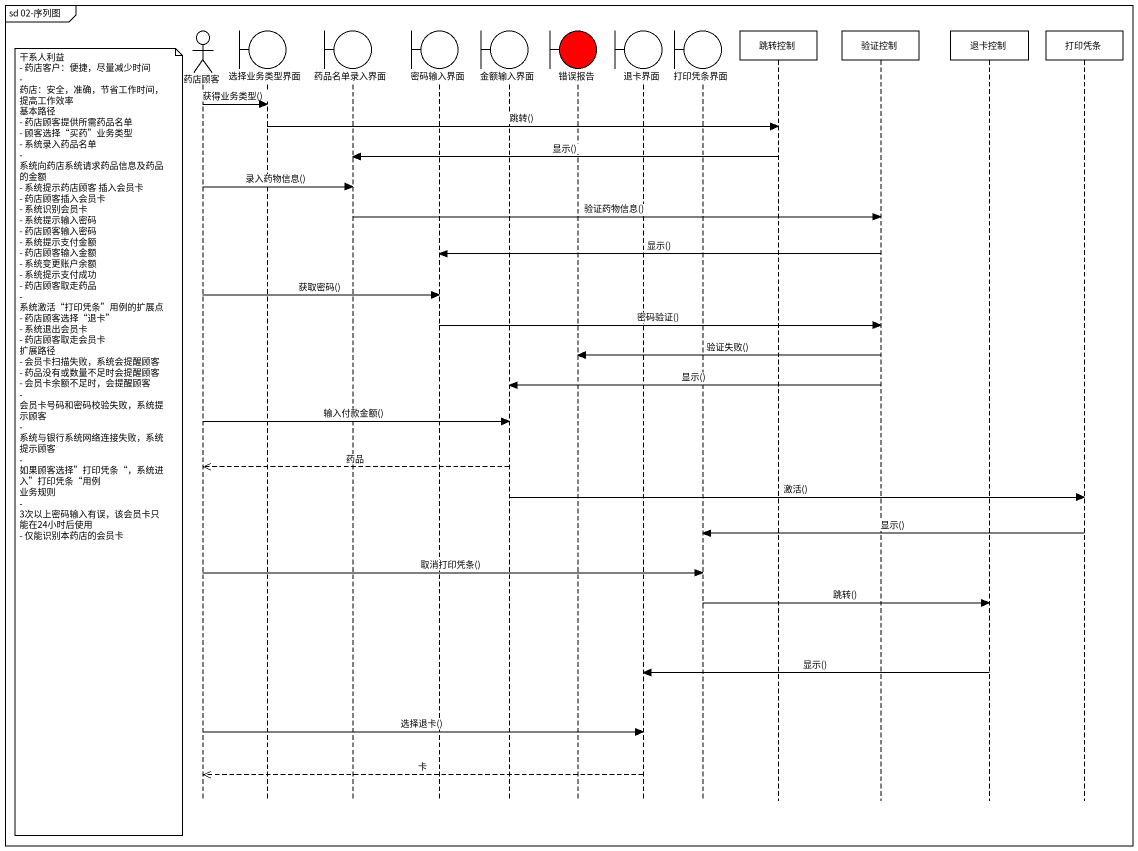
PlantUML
@startuml
mainframe sd 02-序列图
hide footbox
actor 药店顾客
boundary 选择业务类型界面
boundary 药品名单录入界面
boundary 密码输入界面
boundary 金额输入界面
boundary 错误报告 #FF0000
boundary 退卡界面
boundary 打印凭条界面
participant 跳转控制
participant 验证控制
participant 退卡控制
participant 打印凭条

药店顾客 -> 选择业务类型界面 : 获得业务类型()
选择业务类型界面 -> 跳转控制 : 跳转()
跳转控制 -> 药品名单录入界面 : 显示()
药店顾客 -> 药品名单录入界面 : 录入药物信息()
药品名单录入界面 -> 验证控制 : 验证药物信息()
验证控制 -> 密码输入界面 : 显示()
药店顾客 -> 密码输入界面 : 获取密码()
密码输入界面 -> 验证控制 : 密码验证()
验证控制 -> 错误报告 : 验证失败()
验证控制 -> 金额输入界面 : 显示()
药店顾客 -> 金额输入界面 : 输入付款金额()
note left of 药店顾客
  干系人利益
  - 药店客户：便捷，尽量减少时间
  - 药店：安全，准确，节省工作时间，提高工作效率
  基本路径
  - 药店顾客提供所需药品名单
  - 顾客选择“买药”业务类型
  - 系统录入药品名单
  - 系统向药店系统请求药品信息及药品的金额
  - 系统提示药店顾客 插入会员卡
  - 药店顾客插入会员卡
  - 系统识别会员卡
  - 系统提示输入密码
  - 药店顾客输入密码
  - 系统提示支付金额
  - 药店顾客输入金额
  - 系统变更账户余额
  - 系统提示支付成功
  - 药店顾客取走药品
  - 系统激活“打印凭条”用例的扩展点
  - 药店顾客选择“退卡”
  - 系统退出会员卡
  - 药店顾客取走会员卡
  扩展路径
  - 会员卡扫描失败，系统会提醒顾客
  - 药品没有或数量不足时会提醒顾客
  - 会员卡余额不足时，会提醒顾客
  - 会员卡号码和密码校验失败，系统提示顾客
  - 系统与银行系统网络连接失败，系统提示顾客
  - 如果顾客选择”打印凭条“，系统进入”打印凭条“用例
  业务规则
  - 3次以上密码输入有误，该会员卡只能在24小时后使用
  - 仅能识别本药店的会员卡
end note
金额输入界面 -->> 药店顾客 : 药品
金额输入界面 -> 打印凭条 : 激活()
打印凭条 -> 打印凭条界面 : 显示()
药店顾客 -> 打印凭条界面 : 取消打印凭条()
打印凭条界面 -> 退卡控制 : 跳转()
退卡控制 -> 退卡界面 : 显示()
药店顾客 -> 退卡界面 : 选择退卡()
退卡界面 -->> 药店顾客 : 卡
@enduml
